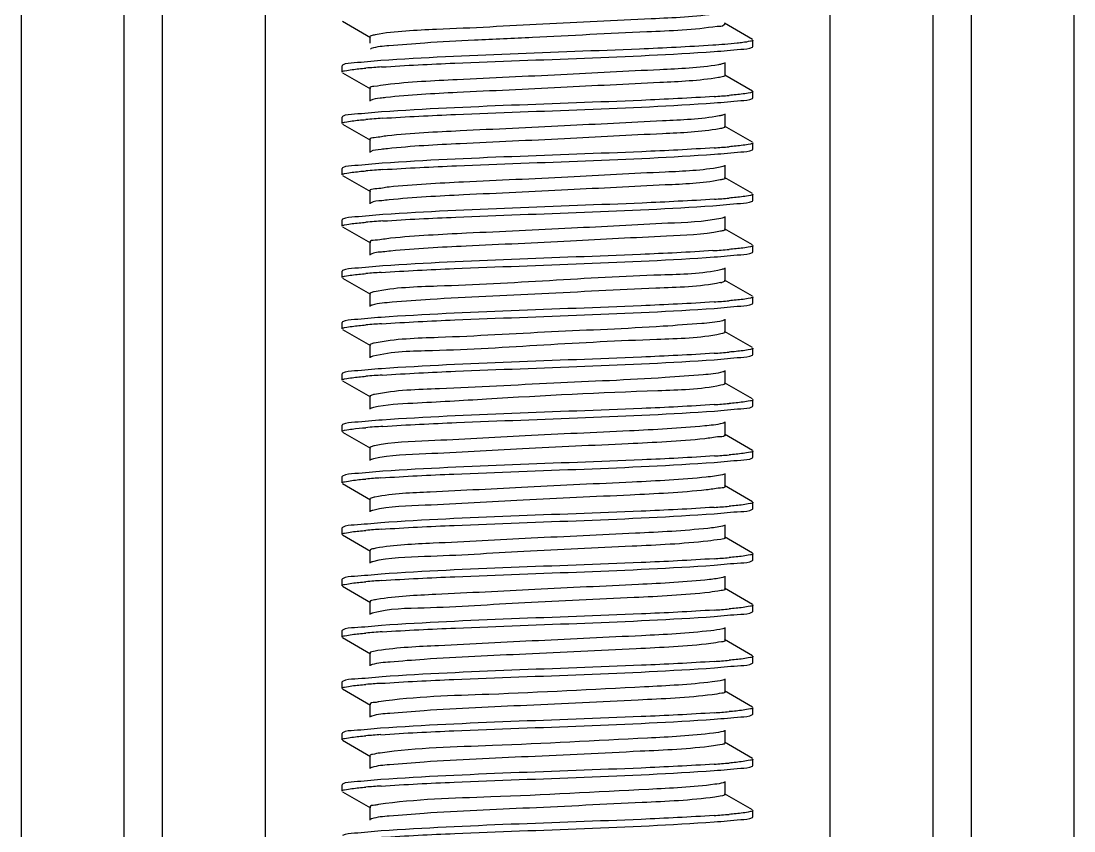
# Model space of a CAD drawing. Extents: x 1725261 to 1937680, y 860327 to 1571294.
# Drawn here: x 1825508.2 to 1825996.3, y 1249765.2 to 1250140.7 of the extents above; entities that cross this region are included whole.
import ezdxf

# ---------------------------------------------------------------- set-up
doc = ezdxf.new("R2010")
doc.units = 0
doc.header["$LTSCALE"] = 1000
doc.header["$MEASUREMENT"] = 0

msp = doc.modelspace()

# ---------------------------------------------------------------- linework, layer by layer
at = {"linetype": 'Continuous'}
for p, q in [((1825508.17, 1253335.18), (1825508.17, 1248594.16)), ((1825555.79, 1253335.18), (1825555.79, 1248594.16)), ((1825573.65, 1253335.18), (1825573.65, 1248594.16)), ((1825621.28, 1253335.18), (1825621.28, 1248594.16)), ((1825883.22, 1253335.18), (1825883.22, 1248594.16)), ((1825930.85, 1253335.18), (1825930.85, 1248594.16)), ((1825948.71, 1253335.18), (1825948.71, 1248594.16)), ((1825996.33, 1253335.18), (1825996.33, 1248594.16)), ((1825657.22, 1250140.6), (1825670.15, 1250133.11)), ((1825847.28, 1250132.19), (1825834.35, 1250139.67)), ((1825669.89, 1250133.41), (1825669.89, 1250130.41)), ((1825847.5, 1250128.95), (1825847.5, 1250131.93)), ((1825847.5, 1250128.95), (1825847.5, 1250131.93)), ((1825670.57, 1250127.95), (1825670.15, 1250127.76)), ((1825847.28, 1250128.69), (1825847.5, 1250128.95)), ((1825834.61, 1250115.55), (1825834.61, 1250121.51)), ((1825657.22, 1250120.28), (1825657, 1250120.02)), ((1825657, 1250117.04), (1825657, 1250120.02)), ((1825657, 1250117.04), (1825657, 1250120.02)), ((1825657.22, 1250116.78), (1825670.15, 1250109.3)), ((1825834.41, 1250115.82), (1825847.26, 1250108.38)), ((1825669.89, 1250109.6), (1825669.89, 1250103.65)), ((1825847.5, 1250105.14), (1825847.5, 1250108.11)), ((1825847.5, 1250105.14), (1825847.5, 1250108.11)), ((1825847.28, 1250104.88), (1825847.5, 1250105.14)), ((1825657.22, 1250096.47), (1825657, 1250096.21)), ((1825657, 1250093.23), (1825657, 1250096.21)), ((1825657, 1250093.23), (1825657, 1250096.21)), ((1825834.61, 1250091.74), (1825834.61, 1250097.7)), ((1825657.22, 1250092.97), (1825670.15, 1250085.49)), ((1825847.28, 1250084.56), (1825834.35, 1250092.04)), ((1825669.89, 1250085.79), (1825669.89, 1250079.84)), ((1825847.5, 1250081.32), (1825847.5, 1250084.3)), ((1825847.5, 1250081.32), (1825847.5, 1250084.3)), ((1825847.28, 1250081.06), (1825847.5, 1250081.32)), ((1825657.22, 1250072.65), (1825657, 1250072.39)), ((1825657, 1250069.42), (1825657, 1250072.39)), ((1825657, 1250069.42), (1825657, 1250072.39)), ((1825834.61, 1250067.93), (1825834.61, 1250073.88)), ((1825657.22, 1250069.16), (1825670.15, 1250061.67)), ((1825847.28, 1250060.75), (1825834.35, 1250068.23)), ((1825669.89, 1250061.98), (1825669.89, 1250056.02)), ((1825847.28, 1250057.25), (1825847.5, 1250057.51)), ((1825847.5, 1250057.51), (1825847.5, 1250060.49)), ((1825847.5, 1250057.51), (1825847.5, 1250060.49)), ((1825657.22, 1250048.84), (1825657, 1250048.58)), ((1825657, 1250045.6), (1825657, 1250048.58)), ((1825657, 1250045.6), (1825657, 1250048.58)), ((1825834.61, 1250044.12), (1825834.61, 1250050.07)), ((1825657.22, 1250045.34), (1825670.15, 1250037.86)), ((1825847.28, 1250036.94), (1825834.35, 1250044.42)), ((1825669.89, 1250038.16), (1825669.89, 1250032.21)), ((1825847.28, 1250033.44), (1825847.5, 1250033.7)), ((1825847.5, 1250033.7), (1825847.5, 1250036.68)), ((1825847.5, 1250033.7), (1825847.5, 1250036.68)), ((1825657.22, 1250025.03), (1825657, 1250024.77)), ((1825657, 1250021.79), (1825657, 1250024.77)), ((1825657, 1250021.79), (1825657, 1250024.77)), ((1825834.61, 1250020.3), (1825834.61, 1250026.26)), ((1825657.22, 1250021.53), (1825670.15, 1250014.05)), ((1825847.28, 1250013.12), (1825834.35, 1250020.61)), ((1825669.89, 1250014.35), (1825669.89, 1250008.4)), ((1825847.28, 1250009.62), (1825847.5, 1250009.89)), ((1825847.5, 1250009.89), (1825847.5, 1250012.86)), ((1825847.5, 1250009.89), (1825847.5, 1250012.86)), ((1825657.22, 1250001.22), (1825657, 1250000.96)), ((1825657, 1249997.98), (1825657, 1250000.96)), ((1825657, 1249997.98), (1825657, 1250000.96)), ((1825834.61, 1249996.49), (1825834.61, 1250002.44)), ((1825657.22, 1249997.72), (1825670.15, 1249990.24)), ((1825833.33, 1249995.82), (1825832.58, 1249995.65)), ((1825847.28, 1249989.31), (1825834.35, 1249996.79)), ((1825669.89, 1249990.54), (1825669.89, 1249984.58)), ((1825847.5, 1249986.07), (1825847.5, 1249989.05)), ((1825847.5, 1249986.07), (1825847.5, 1249989.05)), ((1825847.28, 1249985.81), (1825847.5, 1249986.07)), ((1825657.22, 1249977.4), (1825657, 1249977.14)), ((1825657, 1249974.17), (1825657, 1249977.14)), ((1825657, 1249974.17), (1825657, 1249977.14)), ((1825834.61, 1249972.68), (1825834.61, 1249978.63)), ((1825657.22, 1249973.91), (1825670.15, 1249966.42)), ((1825833.6, 1249972.08), (1825832.61, 1249971.84)), ((1825847.28, 1249965.5), (1825834.35, 1249972.98)), ((1825669.89, 1249966.72), (1825669.89, 1249960.77)), ((1825847.5, 1249962.26), (1825847.5, 1249965.24)), ((1825847.5, 1249962.26), (1825847.5, 1249965.24)), ((1825847.28, 1249962), (1825847.5, 1249962.26)), ((1825834.61, 1249948.87), (1825834.61, 1249954.82)), ((1825657.22, 1249953.59), (1825657, 1249953.33)), ((1825657, 1249950.35), (1825657, 1249953.33)), ((1825657, 1249950.35), (1825657, 1249953.33)), ((1825657.22, 1249950.09), (1825670.15, 1249942.61)), ((1825847.28, 1249941.68), (1825834.35, 1249949.17)), ((1825669.89, 1249942.91), (1825669.89, 1249936.96)), ((1825847.5, 1249938.45), (1825847.5, 1249941.42)), ((1825847.5, 1249938.45), (1825847.5, 1249941.42)), ((1825847.28, 1249938.19), (1825847.5, 1249938.45)), ((1825834.61, 1249925.05), (1825834.61, 1249931.01)), ((1825657.22, 1249929.78), (1825657, 1249929.52)), ((1825657, 1249926.54), (1825657, 1249929.52)), ((1825657, 1249926.54), (1825657, 1249929.52)), ((1825657.22, 1249926.28), (1825670.15, 1249918.8)), ((1825847.28, 1249917.87), (1825834.35, 1249925.35)), ((1825669.89, 1249919.1), (1825669.89, 1249913.15)), ((1825847.5, 1249914.63), (1825847.5, 1249917.61)), ((1825847.5, 1249914.63), (1825847.5, 1249917.61)), ((1825847.28, 1249914.37), (1825847.5, 1249914.63)), ((1825657.22, 1249905.97), (1825657, 1249905.7)), ((1825657, 1249902.73), (1825657, 1249905.7)), ((1825657, 1249902.73), (1825657, 1249905.7)), ((1825834.61, 1249901.24), (1825834.61, 1249907.19)), ((1825657.22, 1249902.47), (1825670.15, 1249894.99)), ((1825847.28, 1249894.06), (1825834.35, 1249901.54)), ((1825669.89, 1249895.29), (1825669.89, 1249889.33)), ((1825847.5, 1249890.82), (1825847.5, 1249893.8)), ((1825847.5, 1249890.82), (1825847.5, 1249893.8)), ((1825847.28, 1249890.56), (1825847.5, 1249890.82)), ((1825657.22, 1249882.15), (1825657, 1249881.89)), ((1825657, 1249878.92), (1825657, 1249881.89)), ((1825657, 1249878.92), (1825657, 1249881.89)), ((1825834.61, 1249877.43), (1825834.61, 1249883.38)), ((1825657.22, 1249878.65), (1825670.15, 1249871.17)), ((1825847.28, 1249870.25), (1825834.35, 1249877.73)), ((1825669.89, 1249871.47), (1825669.89, 1249865.52)), ((1825847.28, 1249866.75), (1825847.5, 1249867.01)), ((1825847.5, 1249867.01), (1825847.5, 1249869.99)), ((1825847.5, 1249867.01), (1825847.5, 1249869.99)), ((1825657.22, 1249858.34), (1825657, 1249858.08)), ((1825657, 1249855.1), (1825657, 1249858.08)), ((1825657, 1249855.1), (1825657, 1249858.08)), ((1825834.61, 1249853.61), (1825834.61, 1249859.57)), ((1825657.22, 1249854.84), (1825670.15, 1249847.36)), ((1825847.28, 1249846.43), (1825834.35, 1249853.92)), ((1825669.89, 1249847.66), (1825669.89, 1249841.71)), ((1825847.28, 1249842.94), (1825847.5, 1249843.2)), ((1825847.5, 1249843.2), (1825847.5, 1249846.17)), ((1825847.5, 1249843.2), (1825847.5, 1249846.17)), ((1825657.22, 1249834.53), (1825657, 1249834.27)), ((1825657, 1249831.29), (1825657, 1249834.27)), ((1825657, 1249831.29), (1825657, 1249834.27)), ((1825834.61, 1249829.8), (1825834.61, 1249835.75)), ((1825657.22, 1249831.03), (1825670.15, 1249823.55)), ((1825847.28, 1249822.62), (1825834.35, 1249830.1)), ((1825669.89, 1249823.85), (1825669.89, 1249817.89)), ((1825847.28, 1249819.12), (1825847.5, 1249819.38)), ((1825847.5, 1249819.38), (1825847.5, 1249822.36)), ((1825847.5, 1249819.38), (1825847.5, 1249822.36)), ((1825657.22, 1249810.71), (1825657, 1249810.45)), ((1825657, 1249807.48), (1825657, 1249810.45)), ((1825657, 1249807.48), (1825657, 1249810.45)), ((1825834.61, 1249805.99), (1825834.61, 1249811.94)), ((1825657.22, 1249807.22), (1825670.15, 1249799.73)), ((1825847.28, 1249798.81), (1825834.35, 1249806.29)), ((1825669.89, 1249800.04), (1825669.89, 1249794.08)), ((1825847.5, 1249795.57), (1825847.5, 1249798.55)), ((1825847.5, 1249795.57), (1825847.5, 1249798.55)), ((1825847.28, 1249795.31), (1825847.5, 1249795.57)), ((1825657.22, 1249786.9), (1825657, 1249786.64)), ((1825657, 1249783.66), (1825657, 1249786.64)), ((1825657, 1249783.66), (1825657, 1249786.64)), ((1825834.61, 1249782.18), (1825834.61, 1249788.13)), ((1825657.22, 1249783.4), (1825670.15, 1249775.92)), ((1825847.28, 1249775), (1825834.35, 1249782.48)), ((1825669.89, 1249776.22), (1825669.89, 1249770.27)), ((1825847.5, 1249771.76), (1825847.5, 1249774.73)), ((1825847.5, 1249771.76), (1825847.5, 1249774.73)), ((1825847.28, 1249771.5), (1825847.5, 1249771.76))]:
    msp.add_line(p, q, dxfattribs=at)
for centre, radius, start, end in [((1825702.79, 1249705.27), 415.08, 93.7926, 94.8061), ((1825802.11, 1250514.87), 410.04, 273.8292, 274.8033), ((1825703.18, 1249676.49), 420.06, 93.7603, 94.8057), ((1825802.17, 1250490.29), 409.27, 273.8342, 274.8034), ((1825703.63, 1249647.06), 425.69, 93.7255, 94.8043), ((1825802.3, 1250464.83), 407.62, 273.8451, 274.8038), ((1825703.55, 1249624.27), 424.66, 93.7318, 94.8044), ((1825801.45, 1250451.69), 418.32, 273.7704, 274.8067), ((1825702.49, 1249613.82), 411.26, 93.8184, 94.8057), ((1825828.93, 1250036.99), 17.9, 281.5616, 283.1978), ((1825802.11, 1250419.61), 410.03, 273.8292, 274.8033), ((1825702.78, 1249586.35), 414.93, 93.7936, 94.8061), ((1825802.11, 1250395.81), 410.05, 273.8291, 274.8033), ((1825703.17, 1249557.6), 419.88, 93.7615, 94.8057), ((1825802.17, 1250371.28), 409.32, 273.8339, 274.8034), ((1825703.61, 1249528.18), 425.5, 93.7266, 94.8043), ((1825802.3, 1250345.82), 407.68, 273.8448, 274.8037), ((1825702.3, 1249520.93), 408.89, 93.8354, 94.8048), ((1825802.17, 1250323.62), 409.29, 273.8341, 274.8034), ((1825702.48, 1249494.85), 411.16, 93.8191, 94.8056), ((1825802.11, 1250300.53), 410.02, 273.8293, 274.8033), ((1825702.77, 1249467.42), 414.79, 93.7945, 94.8061), ((1825802.11, 1250276.76), 410.06, 273.829, 274.8033), ((1825703.15, 1249438.76), 419.66, 93.7629, 94.8058), ((1825802.15, 1250252.44), 409.55, 273.8325, 274.8033), ((1825702.22, 1249426.65), 407.91, 93.8435, 94.8035), ((1825802.29, 1250226.91), 407.83, 273.8438, 274.8035), ((1825702.29, 1249401.92), 408.84, 93.8358, 94.8047), ((1825802.17, 1250204.52), 409.26, 273.8343, 274.8034), ((1825702.47, 1249375.89), 411.06, 93.8198, 94.8056), ((1825802.12, 1250181.46), 410, 273.8293, 274.8033)]:
    msp.add_arc(centre, radius, start, end, dxfattribs=at)
for points, knots in [([(1825830.99, 1250144.19), (1825820.87, 1250142.61), (1825793.82, 1250141.5), (1825750.42, 1250139.33), (1825707.82, 1250136.96), (1825681.72, 1250136.11), (1825672.38, 1250134.35)], [0, 0, 0, 0, 0.193342, 0.50965, 0.820575, 1, 1, 1, 1]), ([(1825830.99, 1250138.24), (1825820.22, 1250136.55), (1825791.54, 1250135.48), (1825754.02, 1250133.49), (1825719.68, 1250131.87), (1825697.43, 1250130.82), (1825681.6, 1250129.37), (1825673.17, 1250128.88), (1825670.57, 1250127.95)], [0, 0, 0, 0, 0.203475, 0.533865, 0.701503, 0.845145, 0.948486, 1, 1, 1, 1]), ([(1825834.35, 1250139.67), (1825834.57, 1250139.54), (1825833.4, 1250137.76), (1825832.05, 1250138.41), (1825830.99, 1250138.24)], [0, 0, 0, 0, 0.189692, 1, 1, 1, 1]), ([(1825672.38, 1250134.35), (1825671.75, 1250134.23), (1825671.04, 1250134.07), (1825669.89, 1250133.67), (1825669.89, 1250133.41)], [0, 0, 0, 0, 0.711587, 1, 1, 1, 1]), ([(1825842.83, 1250130.73), (1825841.95, 1250130.62), (1825837.3, 1250130.1), (1825832.63, 1250129.77), (1825828.85, 1250129.51)], [0, 0, 0, 0, 0.191038, 1, 1, 1, 1]), ([(1825847.5, 1250131.93), (1825847.5, 1250131.49), (1825845.18, 1250131.21), (1825844, 1250130.89), (1825842.83, 1250130.73)], [0, 0, 0, 0, 0.271231, 1, 1, 1, 1]), ([(1825828.85, 1250129.51), (1825817.54, 1250128.76), (1825766.24, 1250126.3), (1825714.87, 1250125.1), (1825674.95, 1250122.38)], [0, 0, 0, 0, 0.220809, 1, 1, 1, 1]), ([(1825675.33, 1250119.43), (1825686.63, 1250120.2), (1825738.02, 1250122.67), (1825789.46, 1250123.86), (1825829.5, 1250126.58)], [0, 0, 0, 0, 0.220033, 1, 1, 1, 1]), ([(1825829.5, 1250126.58), (1825833.61, 1250126.86), (1825839.38, 1250127.66), (1825845.67, 1250127.77), (1825847.27, 1250128.69)], [0, 0, 0, 0, 0.690315, 1, 1, 1, 1]), ([(1825674.95, 1250122.38), (1825670.85, 1250122.11), (1825665.1, 1250121.31), (1825658.83, 1250121.2), (1825657.23, 1250120.28)], [0, 0, 0, 0, 0.690276, 1, 1, 1, 1]), ([(1825831.46, 1250120.46), (1825822.51, 1250118.95), (1825798.06, 1250117.93), (1825757.73, 1250115.73), (1825715.38, 1250113.81), (1825688.3, 1250112.44), (1825677.33, 1250111.23)], [0, 0, 0, 0, 0.176416, 0.473758, 0.785535, 1, 1, 1, 1]), ([(1825834.34, 1250121.21), (1825834.02, 1250121.02), (1825833.05, 1250120.75), (1825832.08, 1250120.56), (1825831.46, 1250120.46)], [0, 0, 0, 0, 0.372348, 1, 1, 1, 1]), ([(1825657, 1250117.04), (1825657, 1250117.48), (1825659.29, 1250117.76), (1825660.45, 1250118.08), (1825661.61, 1250118.23)], [0, 0, 0, 0, 0.271439, 1, 1, 1, 1]), ([(1825677.33, 1250111.23), (1825675.47, 1250111.02), (1825673.68, 1250110.48), (1825669.88, 1250110.29), (1825669.89, 1250109.6)], [0, 0, 0, 0, 0.732536, 1, 1, 1, 1]), ([(1825831.46, 1250114.5), (1825822.51, 1250113), (1825798.06, 1250111.98), (1825757.73, 1250109.78), (1825715.38, 1250107.86), (1825688.3, 1250106.49), (1825677.33, 1250105.27)], [0, 0, 0, 0, 0.176416, 0.473758, 0.785535, 1, 1, 1, 1]), ([(1825834.61, 1250115.55), (1825834.6, 1250115.24), (1825833.12, 1250114.84), (1825832.25, 1250114.64), (1825831.46, 1250114.5)], [0, 0, 0, 0, 0.283117, 1, 1, 1, 1]), ([(1825847.5, 1250108.11), (1825847.5, 1250107.68), (1825845.21, 1250107.39), (1825844.05, 1250107.08), (1825842.9, 1250106.93)], [0, 0, 0, 0, 0.271491, 1, 1, 1, 1]), ([(1825677.33, 1250105.27), (1825676.43, 1250105.17), (1825674.05, 1250104.81), (1825671.47, 1250104.72), (1825670.15, 1250103.95)], [0, 0, 0, 0, 0.371201, 1, 1, 1, 1]), ([(1825829.5, 1250105.74), (1825818.26, 1250104.98), (1825766.87, 1250102.51), (1825715.43, 1250101.3), (1825675.33, 1250098.6)], [0, 0, 0, 0, 0.218896, 1, 1, 1, 1]), ([(1825675.64, 1250095.64), (1825686.95, 1250096.4), (1825738.25, 1250098.86), (1825789.62, 1250100.05), (1825829.54, 1250102.77)], [0, 0, 0, 0, 0.220774, 1, 1, 1, 1]), ([(1825829.54, 1250102.77), (1825833.65, 1250103.05), (1825839.4, 1250103.85), (1825845.67, 1250103.96), (1825847.27, 1250104.88)], [0, 0, 0, 0, 0.690269, 1, 1, 1, 1]), ([(1825675.33, 1250098.6), (1825671.14, 1250098.32), (1825665.27, 1250097.5), (1825658.86, 1250097.41), (1825657.23, 1250096.47)], [0, 0, 0, 0, 0.690689, 1, 1, 1, 1]), ([(1825831.9, 1250096.72), (1825823.24, 1250095.15), (1825799.17, 1250094.22), (1825759.19, 1250091.96), (1825716.64, 1250090.07), (1825689.25, 1250088.68), (1825678.03, 1250087.49)], [0, 0, 0, 0, 0.171322, 0.466729, 0.780436, 1, 1, 1, 1]), ([(1825834.35, 1250097.39), (1825834.07, 1250097.23), (1825833.24, 1250096.99), (1825832.42, 1250096.81), (1825831.9, 1250096.72)], [0, 0, 0, 0, 0.378906, 1, 1, 1, 1]), ([(1825657, 1250093.23), (1825657, 1250093.67), (1825659.32, 1250093.95), (1825660.5, 1250094.27), (1825661.67, 1250094.42)], [0, 0, 0, 0, 0.271222, 1, 1, 1, 1]), ([(1825834.61, 1250091.74), (1825834.61, 1250091.46), (1825833.35, 1250091.07), (1825832.58, 1250090.89), (1825831.9, 1250090.77)], [0, 0, 0, 0, 0.286608, 1, 1, 1, 1]), ([(1825678.03, 1250087.49), (1825676, 1250087.27), (1825674.06, 1250086.67), (1825669.88, 1250086.53), (1825669.89, 1250085.79)], [0, 0, 0, 0, 0.7335, 1, 1, 1, 1]), ([(1825831.9, 1250090.77), (1825823.24, 1250089.2), (1825799.17, 1250088.27), (1825759.19, 1250086.01), (1825716.64, 1250084.12), (1825689.25, 1250082.73), (1825678.03, 1250081.54)], [0, 0, 0, 0, 0.171322, 0.466729, 0.780436, 1, 1, 1, 1]), ([(1825678.03, 1250081.54), (1825677.04, 1250081.43), (1825674.43, 1250081.04), (1825671.6, 1250080.98), (1825670.15, 1250080.14)], [0, 0, 0, 0, 0.373307, 1, 1, 1, 1]), ([(1825829.54, 1250081.94), (1825818.35, 1250081.17), (1825767.04, 1250078.7), (1825715.68, 1250077.49), (1825675.64, 1250074.81)], [0, 0, 0, 0, 0.218489, 1, 1, 1, 1]), ([(1825847.5, 1250084.3), (1825847.5, 1250083.87), (1825845.22, 1250083.58), (1825844.06, 1250083.27), (1825842.91, 1250083.12)], [0, 0, 0, 0, 0.271533, 1, 1, 1, 1]), ([(1825675.97, 1250071.85), (1825687.31, 1250072.6), (1825738.53, 1250075.06), (1825789.82, 1250076.25), (1825829.64, 1250078.97)], [0, 0, 0, 0, 0.221632, 1, 1, 1, 1]), ([(1825829.64, 1250078.97), (1825833.72, 1250079.24), (1825839.44, 1250080.04), (1825845.68, 1250080.15), (1825847.27, 1250081.06)], [0, 0, 0, 0, 0.690169, 1, 1, 1, 1]), ([(1825675.64, 1250074.81), (1825671.37, 1250074.52), (1825665.4, 1250073.69), (1825658.88, 1250073.61), (1825657.23, 1250072.65)], [0, 0, 0, 0, 0.690984, 1, 1, 1, 1]), ([(1825832.3, 1250072.98), (1825823.94, 1250071.35), (1825800.26, 1250070.52), (1825760.64, 1250068.19), (1825717.91, 1250066.33), (1825690.23, 1250064.92), (1825678.77, 1250063.75)], [0, 0, 0, 0, 0.16621, 0.459673, 0.775317, 1, 1, 1, 1]), ([(1825834.35, 1250073.58), (1825834.11, 1250073.44), (1825833.42, 1250073.22), (1825832.73, 1250073.07), (1825832.3, 1250072.98)], [0, 0, 0, 0, 0.386574, 1, 1, 1, 1]), ([(1825657, 1250069.42), (1825657, 1250069.86), (1825659.37, 1250070.14), (1825660.56, 1250070.47), (1825661.75, 1250070.62)], [0, 0, 0, 0, 0.270951, 1, 1, 1, 1]), ([(1825832.3, 1250067.03), (1825823.94, 1250065.39), (1825800.26, 1250064.57), (1825760.64, 1250062.24), (1825717.91, 1250060.38), (1825690.23, 1250058.97), (1825678.77, 1250057.8)], [0, 0, 0, 0, 0.16621, 0.459673, 0.775317, 1, 1, 1, 1]), ([(1825834.61, 1250067.93), (1825834.61, 1250067.68), (1825833.56, 1250067.3), (1825832.89, 1250067.14), (1825832.3, 1250067.03)], [0, 0, 0, 0, 0.29131, 1, 1, 1, 1]), ([(1825678.77, 1250063.75), (1825676.55, 1250063.53), (1825674.46, 1250062.86), (1825669.89, 1250062.78), (1825669.89, 1250061.98)], [0, 0, 0, 0, 0.734301, 1, 1, 1, 1]), ([(1825678.77, 1250057.8), (1825677.68, 1250057.69), (1825674.83, 1250057.27), (1825671.72, 1250057.24), (1825670.15, 1250056.32)], [0, 0, 0, 0, 0.375224, 1, 1, 1, 1]), ([(1825829.64, 1250058.13), (1825818.49, 1250057.37), (1825767.27, 1250054.9), (1825715.98, 1250053.67), (1825675.97, 1250051.01)], [0, 0, 0, 0, 0.217929, 1, 1, 1, 1]), ([(1825828.96, 1250055.11), (1825833.2, 1250055.39), (1825839.14, 1250056.21), (1825845.62, 1250056.3), (1825847.27, 1250057.25)], [0, 0, 0, 0, 0.690884, 1, 1, 1, 1]), ([(1825847.5, 1250060.49), (1825847.5, 1250060.06), (1825845.23, 1250059.77), (1825844.08, 1250059.46), (1825842.94, 1250059.31)], [0, 0, 0, 0, 0.271629, 1, 1, 1, 1]), ([(1825675.91, 1250048.03), (1825687.16, 1250048.78), (1825738.18, 1250051.23), (1825789.25, 1250052.44), (1825828.96, 1250055.11)], [0, 0, 0, 0, 0.220785, 1, 1, 1, 1]), ([(1825675.97, 1250051.01), (1825671.63, 1250050.73), (1825665.55, 1250049.88), (1825658.91, 1250049.81), (1825657.23, 1250048.84)], [0, 0, 0, 0, 0.691296, 1, 1, 1, 1]), ([(1825832.68, 1250049.25), (1825824.62, 1250047.53), (1825801.32, 1250046.83), (1825762.1, 1250044.41), (1825719.2, 1250042.6), (1825691.23, 1250041.16), (1825679.53, 1250040.02)], [0, 0, 0, 0, 0.161077, 0.452585, 0.770175, 1, 1, 1, 1]), ([(1825834.35, 1250049.77), (1825834.15, 1250049.65), (1825833.59, 1250049.46), (1825833.02, 1250049.32), (1825832.68, 1250049.25)], [0, 0, 0, 0, 0.395232, 1, 1, 1, 1]), ([(1825657, 1250045.6), (1825657, 1250046.05), (1825659.36, 1250046.33), (1825660.55, 1250046.65), (1825661.74, 1250046.81)], [0, 0, 0, 0, 0.270992, 1, 1, 1, 1]), ([(1825832.43, 1250043.24), (1825824.24, 1250041.59), (1825800.87, 1250040.8), (1825761.63, 1250038.46), (1825718.94, 1250036.63), (1825691.15, 1250035.2), (1825679.53, 1250034.06)], [0, 0, 0, 0, 0.163685, 0.455244, 0.771393, 1, 1, 1, 1]), ([(1825834.61, 1250044.12), (1825834.61, 1250043.88), (1825833.63, 1250043.5), (1825832.99, 1250043.35), (1825832.43, 1250043.24)], [0, 0, 0, 0, 0.292957, 1, 1, 1, 1]), ([(1825679.53, 1250040.02), (1825677.12, 1250039.78), (1825674.87, 1250039.04), (1825669.89, 1250039.04), (1825669.89, 1250038.16)], [0, 0, 0, 0, 0.734958, 1, 1, 1, 1]), ([(1825679.53, 1250034.06), (1825678.34, 1250033.95), (1825675.24, 1250033.5), (1825671.86, 1250033.51), (1825670.15, 1250032.51)], [0, 0, 0, 0, 0.376966, 1, 1, 1, 1]), ([(1825828.96, 1250034.27), (1825817.77, 1250033.52), (1825766.75, 1250031.07), (1825715.68, 1250029.84), (1825675.91, 1250027.2)], [0, 0, 0, 0, 0.219586, 1, 1, 1, 1]), ([(1825829.5, 1250031.33), (1825833.61, 1250031.61), (1825839.38, 1250032.41), (1825845.67, 1250032.52), (1825847.27, 1250033.44)], [0, 0, 0, 0, 0.690315, 1, 1, 1, 1]), ([(1825847.5, 1250036.68), (1825847.5, 1250036.24), (1825845.2, 1250035.96), (1825844.03, 1250035.64), (1825842.87, 1250035.49)], [0, 0, 0, 0, 0.271348, 1, 1, 1, 1]), ([(1825675.1, 1250024.17), (1825686.38, 1250024.93), (1825737.85, 1250027.41), (1825789.38, 1250028.6), (1825829.5, 1250031.33)], [0, 0, 0, 0, 0.219478, 1, 1, 1, 1]), ([(1825657, 1250021.79), (1825657, 1250022.22), (1825659.27, 1250022.51), (1825660.42, 1250022.82), (1825661.57, 1250022.97)], [0, 0, 0, 0, 0.27158, 1, 1, 1, 1]), ([(1825675.91, 1250027.2), (1825671.58, 1250026.91), (1825665.52, 1250026.07), (1825658.91, 1250025.99), (1825657.23, 1250025.03)], [0, 0, 0, 0, 0.69124, 1, 1, 1, 1]), ([(1825833.02, 1250025.51), (1825823.84, 1250023.35), (1825796.93, 1250022.98), (1825753.1, 1250020.29), (1825708.83, 1250017.83), (1825681.48, 1250017.2), (1825671.89, 1250015.19)], [0, 0, 0, 0, 0.175128, 0.495203, 0.817983, 1, 1, 1, 1]), ([(1825834.35, 1250025.96), (1825834.18, 1250025.86), (1825833.74, 1250025.69), (1825833.29, 1250025.57), (1825833.02, 1250025.51)], [0, 0, 0, 0, 0.405131, 1, 1, 1, 1]), ([(1825832.52, 1250019.45), (1825822.68, 1250017.43), (1825794.79, 1250016.82), (1825750.03, 1250014), (1825709.13, 1250012.58), (1825683.02, 1250010.5), (1825673.94, 1250009.86), (1825670.95, 1250009.01)], [0, 0, 0, 0, 0.186078, 0.513276, 0.832943, 0.94246, 1, 1, 1, 1]), ([(1825834.61, 1250020.3), (1825834.6, 1250020.12), (1825833.93, 1250019.77), (1825833.42, 1250019.65), (1825833.02, 1250019.56)], [0, 0, 0, 0, 0.304522, 1, 1, 1, 1]), ([(1825671.89, 1250015.19), (1825671.38, 1250015.08), (1825670.78, 1250014.94), (1825669.89, 1250014.57), (1825669.89, 1250014.35)], [0, 0, 0, 0, 0.704943, 1, 1, 1, 1]), ([(1825670.95, 1250009.01), (1825670.79, 1250008.96), (1825670.52, 1250008.87), (1825670.26, 1250008.76), (1825670.15, 1250008.7)], [0, 0, 0, 0, 0.573549, 1, 1, 1, 1]), ([(1825829.5, 1250010.49), (1825818.23, 1250009.73), (1825766.77, 1250007.25), (1825715.24, 1250006.05), (1825675.1, 1250003.33)], [0, 0, 0, 0, 0.219133, 1, 1, 1, 1]), ([(1825829.5, 1250007.52), (1825833.61, 1250007.8), (1825839.38, 1250008.6), (1825845.67, 1250008.7), (1825847.27, 1250009.62)], [0, 0, 0, 0, 0.690316, 1, 1, 1, 1]), ([(1825847.5, 1250012.86), (1825847.5, 1250012.43), (1825845.21, 1250012.14), (1825844.05, 1250011.83), (1825842.9, 1250011.68)], [0, 0, 0, 0, 0.271492, 1, 1, 1, 1]), ([(1825675.1, 1250003.33), (1825670.96, 1250003.05), (1825665.16, 1250002.25), (1825658.84, 1250002.14), (1825657.23, 1250001.22)], [0, 0, 0, 0, 0.690447, 1, 1, 1, 1]), ([(1825675.33, 1250000.37), (1825686.62, 1250001.13), (1825738.01, 1250003.6), (1825789.46, 1250004.8), (1825829.5, 1250007.52)], [0, 0, 0, 0, 0.220011, 1, 1, 1, 1]), ([(1825657, 1249997.98), (1825657, 1249998.41), (1825659.29, 1249998.7), (1825660.45, 1249999.01), (1825661.61, 1249999.16)], [0, 0, 0, 0, 0.271445, 1, 1, 1, 1]), ([(1825833.33, 1250001.77), (1825830.21, 1250000.96), (1825820.96, 1250000.27), (1825794.64, 1249998.26), (1825753.81, 1249996.8), (1825709.31, 1249994), (1825681.65, 1249993.4), (1825671.93, 1249991.38)], [0, 0, 0, 0, 0.059799, 0.170734, 0.490641, 0.815855, 1, 1, 1, 1]), ([(1825834.35, 1250002.14), (1825834.22, 1250002.07), (1825833.88, 1250001.93), (1825833.53, 1250001.83), (1825833.33, 1250001.77)], [0, 0, 0, 0, 0.416277, 1, 1, 1, 1]), ([(1825832.58, 1249995.65), (1825822.88, 1249993.63), (1825795.3, 1249992.98), (1825750.77, 1249990.56), (1825707.01, 1249987.73), (1825680.19, 1249987.56), (1825671.23, 1249985.27)], [0, 0, 0, 0, 0.183701, 0.508444, 0.82842, 1, 1, 1, 1]), ([(1825834.61, 1249996.49), (1825834.61, 1249996.34), (1825834.08, 1249996.01), (1825833.65, 1249995.91), (1825833.33, 1249995.82)], [0, 0, 0, 0, 0.312927, 1, 1, 1, 1]), ([(1825671.93, 1249991.38), (1825671.41, 1249991.28), (1825670.8, 1249991.14), (1825669.89, 1249990.76), (1825669.89, 1249990.54)], [0, 0, 0, 0, 0.705397, 1, 1, 1, 1]), ([(1825847.5, 1249989.05), (1825847.5, 1249988.62), (1825845.21, 1249988.33), (1825844.05, 1249988.02), (1825842.9, 1249987.87)], [0, 0, 0, 0, 0.271491, 1, 1, 1, 1]), ([(1825671.23, 1249985.27), (1825671.02, 1249985.21), (1825670.65, 1249985.11), (1825670.29, 1249984.97), (1825670.15, 1249984.89)], [0, 0, 0, 0, 0.586059, 1, 1, 1, 1]), ([(1825829.5, 1249986.68), (1825818.26, 1249985.92), (1825766.87, 1249983.44), (1825715.42, 1249982.24), (1825675.33, 1249979.53)], [0, 0, 0, 0, 0.218907, 1, 1, 1, 1]), ([(1825829.54, 1249983.71), (1825833.64, 1249983.99), (1825839.4, 1249984.78), (1825845.67, 1249984.89), (1825847.27, 1249985.81)], [0, 0, 0, 0, 0.690272, 1, 1, 1, 1]), ([(1825675.33, 1249979.53), (1825671.13, 1249979.25), (1825665.26, 1249978.44), (1825658.86, 1249978.34), (1825657.23, 1249977.4)], [0, 0, 0, 0, 0.69068, 1, 1, 1, 1]), ([(1825675.63, 1249976.58), (1825686.94, 1249977.33), (1825738.24, 1249979.8), (1825789.61, 1249980.99), (1825829.54, 1249983.71)], [0, 0, 0, 0, 0.220746, 1, 1, 1, 1]), ([(1825657, 1249974.17), (1825657, 1249974.61), (1825659.32, 1249974.89), (1825660.5, 1249975.21), (1825661.67, 1249975.36)], [0, 0, 0, 0, 0.271231, 1, 1, 1, 1]), ([(1825833.6, 1249978.04), (1825830.65, 1249977.17), (1825821.61, 1249976.55), (1825795.56, 1249974.44), (1825754.63, 1249973.03), (1825709.82, 1249970.22), (1825681.87, 1249969.6), (1825672, 1249967.58)], [0, 0, 0, 0, 0.056967, 0.166117, 0.485703, 0.813401, 1, 1, 1, 1]), ([(1825834.35, 1249978.33), (1825834.25, 1249978.27), (1825834, 1249978.16), (1825833.75, 1249978.08), (1825833.6, 1249978.04)], [0, 0, 0, 0, 0.42914, 1, 1, 1, 1]), ([(1825832.61, 1249971.84), (1825823.05, 1249969.83), (1825786.56, 1249968.92), (1825739.05, 1249966.35), (1825695.18, 1249963.65), (1825677.53, 1249962.91), (1825671.55, 1249961.53)], [0, 0, 0, 0, 0.181624, 0.673933, 0.885992, 1, 1, 1, 1]), ([(1825834.61, 1249972.68), (1825834.61, 1249972.55), (1825834.21, 1249972.26), (1825833.86, 1249972.16), (1825833.6, 1249972.08)], [0, 0, 0, 0, 0.323936, 1, 1, 1, 1]), ([(1825672, 1249967.58), (1825671.46, 1249967.48), (1825670.84, 1249967.33), (1825669.89, 1249966.95), (1825669.89, 1249966.72)], [0, 0, 0, 0, 0.706204, 1, 1, 1, 1]), ([(1825847.5, 1249965.24), (1825847.5, 1249964.8), (1825845.22, 1249964.52), (1825844.06, 1249964.2), (1825842.91, 1249964.06)], [0, 0, 0, 0, 0.27153, 1, 1, 1, 1]), ([(1825671.55, 1249961.53), (1825671.26, 1249961.47), (1825670.79, 1249961.35), (1825670.32, 1249961.17), (1825670.15, 1249961.07)], [0, 0, 0, 0, 0.596978, 1, 1, 1, 1]), ([(1825829.54, 1249962.87), (1825818.34, 1249962.11), (1825767.04, 1249959.64), (1825715.67, 1249958.42), (1825675.63, 1249955.74)], [0, 0, 0, 0, 0.218507, 1, 1, 1, 1]), ([(1825675.96, 1249952.79), (1825687.3, 1249953.54), (1825738.52, 1249955.99), (1825789.81, 1249957.18), (1825829.64, 1249959.9)], [0, 0, 0, 0, 0.221603, 1, 1, 1, 1]), ([(1825829.64, 1249959.9), (1825833.72, 1249960.18), (1825839.44, 1249960.97), (1825845.68, 1249961.08), (1825847.27, 1249962)], [0, 0, 0, 0, 0.690172, 1, 1, 1, 1]), ([(1825675.63, 1249955.74), (1825671.36, 1249955.46), (1825665.39, 1249954.63), (1825658.88, 1249954.54), (1825657.23, 1249953.59)], [0, 0, 0, 0, 0.690974, 1, 1, 1, 1]), ([(1825834.35, 1249954.52), (1825834.02, 1249954.32), (1825830.96, 1249953.51), (1825827.85, 1249953.25), (1825825.12, 1249952.98)], [0, 0, 0, 0, 0.122489, 1, 1, 1, 1]), ([(1825657, 1249950.35), (1825657, 1249950.8), (1825659.37, 1249951.08), (1825660.56, 1249951.4), (1825661.75, 1249951.56)], [0, 0, 0, 0, 0.27096, 1, 1, 1, 1]), ([(1825825.12, 1249952.98), (1825813.53, 1249951.84), (1825785.76, 1249950.41), (1825743.06, 1249948.58), (1825703.74, 1249946.23), (1825680.31, 1249945.44), (1825672.08, 1249943.79)], [0, 0, 0, 0, 0.227856, 0.543944, 0.835881, 1, 1, 1, 1]), ([(1825825.12, 1249947.03), (1825813.35, 1249945.87), (1825785.17, 1249944.42), (1825742, 1249942.63), (1825702.73, 1249940.1), (1825679.46, 1249939.54), (1825671.55, 1249937.72)], [0, 0, 0, 0, 0.230632, 0.550008, 0.84183, 1, 1, 1, 1]), ([(1825834.61, 1249948.87), (1825834.61, 1249948.01), (1825829.71, 1249947.99), (1825827.49, 1249947.26), (1825825.12, 1249947.03)], [0, 0, 0, 0, 0.265163, 1, 1, 1, 1]), ([(1825672.08, 1249943.79), (1825671.53, 1249943.68), (1825670.88, 1249943.53), (1825669.89, 1249943.15), (1825669.89, 1249942.91)], [0, 0, 0, 0, 0.707279, 1, 1, 1, 1]), ([(1825847.5, 1249941.42), (1825847.5, 1249940.99), (1825845.23, 1249940.71), (1825844.08, 1249940.4), (1825842.94, 1249940.25)], [0, 0, 0, 0, 0.271626, 1, 1, 1, 1]), ([(1825671.55, 1249937.72), (1825671.27, 1249937.66), (1825670.79, 1249937.53), (1825670.32, 1249937.36), (1825670.15, 1249937.26)], [0, 0, 0, 0, 0.596953, 1, 1, 1, 1]), ([(1825674.95, 1249928.91), (1825686.23, 1249929.67), (1825737.76, 1249932.16), (1825789.35, 1249933.35), (1825829.54, 1249936.08)], [0, 0, 0, 0, 0.219156, 1, 1, 1, 1]), ([(1825829.64, 1249939.06), (1825818.49, 1249938.3), (1825767.26, 1249935.83), (1825715.97, 1249934.61), (1825675.96, 1249931.95)], [0, 0, 0, 0, 0.217948, 1, 1, 1, 1]), ([(1825829.54, 1249936.08), (1825833.64, 1249936.36), (1825839.4, 1249937.16), (1825845.67, 1249937.27), (1825847.27, 1249938.19)], [0, 0, 0, 0, 0.69027, 1, 1, 1, 1]), ([(1825675.96, 1249931.95), (1825671.62, 1249931.66), (1825665.54, 1249930.82), (1825658.91, 1249930.75), (1825657.23, 1249929.78)], [0, 0, 0, 0, 0.691286, 1, 1, 1, 1]), ([(1825834.35, 1249930.7), (1825834.04, 1249930.52), (1825831.23, 1249929.75), (1825828.38, 1249929.5), (1825825.88, 1249929.24)], [0, 0, 0, 0, 0.124444, 1, 1, 1, 1]), ([(1825657, 1249926.54), (1825657, 1249926.97), (1825659.27, 1249927.26), (1825660.41, 1249927.57), (1825661.56, 1249927.72)], [0, 0, 0, 0, 0.271632, 1, 1, 1, 1]), ([(1825825.88, 1249929.24), (1825814.47, 1249928.07), (1825786.84, 1249926.66), (1825744.15, 1249924.8), (1825704.46, 1249922.49), (1825680.7, 1249921.64), (1825672.27, 1249920.01)], [0, 0, 0, 0, 0.223654, 0.53891, 0.832763, 1, 1, 1, 1]), ([(1825825.88, 1249923.29), (1825814.15, 1249922.09), (1825785.8, 1249920.64), (1825742.26, 1249918.85), (1825702.67, 1249916.2), (1825679.19, 1249915.79), (1825671.34, 1249913.86)], [0, 0, 0, 0, 0.228548, 0.5497, 0.843389, 1, 1, 1, 1]), ([(1825834.61, 1249925.05), (1825834.61, 1249924.26), (1825830.12, 1249924.17), (1825828.06, 1249923.52), (1825825.88, 1249923.29)], [0, 0, 0, 0, 0.265626, 1, 1, 1, 1]), ([(1825672.27, 1249920.01), (1825671.67, 1249919.9), (1825670.98, 1249919.74), (1825669.89, 1249919.35), (1825669.89, 1249919.1)], [0, 0, 0, 0, 0.709708, 1, 1, 1, 1]), ([(1825847.5, 1249917.61), (1825847.5, 1249917.18), (1825845.22, 1249916.89), (1825844.06, 1249916.58), (1825842.91, 1249916.43)], [0, 0, 0, 0, 0.27153, 1, 1, 1, 1]), ([(1825671.34, 1249913.86), (1825671.1, 1249913.8), (1825670.69, 1249913.69), (1825670.3, 1249913.53), (1825670.15, 1249913.45)], [0, 0, 0, 0, 0.589537, 1, 1, 1, 1]), ([(1825829.54, 1249915.25), (1825818.26, 1249914.48), (1825766.73, 1249912), (1825715.13, 1249910.81), (1825674.95, 1249908.07)], [0, 0, 0, 0, 0.219182, 1, 1, 1, 1]), ([(1825675.09, 1249905.1), (1825686.37, 1249905.87), (1825737.84, 1249908.35), (1825789.37, 1249909.54), (1825829.5, 1249912.27)], [0, 0, 0, 0, 0.219464, 1, 1, 1, 1]), ([(1825829.5, 1249912.27), (1825833.61, 1249912.55), (1825839.38, 1249913.34), (1825845.67, 1249913.45), (1825847.27, 1249914.37)], [0, 0, 0, 0, 0.690315, 1, 1, 1, 1]), ([(1825674.95, 1249908.07), (1825670.85, 1249907.79), (1825665.09, 1249906.99), (1825658.83, 1249906.88), (1825657.23, 1249905.97)], [0, 0, 0, 0, 0.690282, 1, 1, 1, 1]), ([(1825834.35, 1249906.89), (1825834.06, 1249906.72), (1825831.5, 1249905.99), (1825828.89, 1249905.75), (1825826.61, 1249905.51)], [0, 0, 0, 0, 0.126922, 1, 1, 1, 1]), ([(1825657, 1249902.73), (1825657, 1249903.16), (1825659.27, 1249903.45), (1825660.42, 1249903.76), (1825661.57, 1249903.91)], [0, 0, 0, 0, 0.271583, 1, 1, 1, 1]), ([(1825826.61, 1249905.51), (1825815.44, 1249904.31), (1825788.12, 1249902.93), (1825745.6, 1249901.03), (1825705.55, 1249898.78), (1825681.41, 1249897.83), (1825672.69, 1249896.28)], [0, 0, 0, 0, 0.218541, 0.53186, 0.827656, 1, 1, 1, 1]), ([(1825834.61, 1249901.24), (1825834.61, 1249900.51), (1825830.51, 1249900.36), (1825828.61, 1249899.77), (1825826.61, 1249899.56)], [0, 0, 0, 0, 0.26668, 1, 1, 1, 1]), ([(1825672.69, 1249896.28), (1825671.98, 1249896.15), (1825671.19, 1249895.97), (1825669.89, 1249895.57), (1825669.89, 1249895.29)], [0, 0, 0, 0, 0.71423, 1, 1, 1, 1]), ([(1825826.61, 1249899.56), (1825814.93, 1249898.31), (1825786.45, 1249896.87), (1825742.59, 1249895.09), (1825702.68, 1249892.31), (1825678.98, 1249892.05), (1825671.17, 1249890)], [0, 0, 0, 0, 0.226203, 0.548928, 0.844544, 1, 1, 1, 1]), ([(1825829.5, 1249891.43), (1825818.23, 1249890.66), (1825766.76, 1249888.19), (1825715.23, 1249886.99), (1825675.09, 1249884.27)], [0, 0, 0, 0, 0.219137, 1, 1, 1, 1]), ([(1825847.5, 1249893.8), (1825847.5, 1249893.36), (1825845.21, 1249893.08), (1825844.05, 1249892.76), (1825842.9, 1249892.62)], [0, 0, 0, 0, 0.271492, 1, 1, 1, 1]), ([(1825671.17, 1249890), (1825670.97, 1249889.95), (1825670.62, 1249889.85), (1825670.28, 1249889.71), (1825670.15, 1249889.63)], [0, 0, 0, 0, 0.582774, 1, 1, 1, 1]), ([(1825675.32, 1249881.31), (1825686.61, 1249882.07), (1825738, 1249884.54), (1825789.46, 1249885.73), (1825829.49, 1249888.45)], [0, 0, 0, 0, 0.21999, 1, 1, 1, 1]), ([(1825829.49, 1249888.45), (1825833.61, 1249888.73), (1825839.38, 1249889.53), (1825845.67, 1249889.64), (1825847.27, 1249890.56)], [0, 0, 0, 0, 0.690317, 1, 1, 1, 1]), ([(1825675.09, 1249884.27), (1825670.96, 1249883.99), (1825665.16, 1249883.18), (1825658.84, 1249883.08), (1825657.23, 1249882.15)], [0, 0, 0, 0, 0.69044, 1, 1, 1, 1]), ([(1825827.31, 1249881.77), (1825816.38, 1249880.55), (1825789.37, 1249879.19), (1825747.06, 1249877.26), (1825706.67, 1249875.07), (1825682.14, 1249874.03), (1825673.13, 1249872.54)], [0, 0, 0, 0, 0.213445, 0.524835, 0.822565, 1, 1, 1, 1]), ([(1825834.35, 1249883.08), (1825834.08, 1249882.92), (1825831.76, 1249882.23), (1825829.38, 1249882), (1825827.31, 1249881.77)], [0, 0, 0, 0, 0.129402, 1, 1, 1, 1]), ([(1825657, 1249878.92), (1825657, 1249879.35), (1825659.29, 1249879.63), (1825660.45, 1249879.95), (1825661.6, 1249880.1)], [0, 0, 0, 0, 0.27145, 1, 1, 1, 1]), ([(1825834.61, 1249877.43), (1825834.62, 1249876.75), (1825830.89, 1249876.55), (1825829.13, 1249876.02), (1825827.31, 1249875.82)], [0, 0, 0, 0, 0.267679, 1, 1, 1, 1]), ([(1825673.13, 1249872.54), (1825672.31, 1249872.41), (1825671.43, 1249872.19), (1825669.89, 1249871.8), (1825669.89, 1249871.47)], [0, 0, 0, 0, 0.717972, 1, 1, 1, 1]), ([(1825827.31, 1249875.82), (1825815.7, 1249874.52), (1825787.13, 1249873.09), (1825742.98, 1249871.32), (1825702.76, 1249868.42), (1825678.81, 1249868.31), (1825671.03, 1249866.15)], [0, 0, 0, 0, 0.223629, 0.547758, 0.845359, 1, 1, 1, 1]), ([(1825829.49, 1249867.62), (1825818.26, 1249866.85), (1825766.87, 1249864.38), (1825715.41, 1249863.17), (1825675.32, 1249860.47)], [0, 0, 0, 0, 0.218917, 1, 1, 1, 1]), ([(1825829.53, 1249864.64), (1825833.63, 1249864.92), (1825839.39, 1249865.72), (1825845.67, 1249865.83), (1825847.27, 1249866.75)], [0, 0, 0, 0, 0.690284, 1, 1, 1, 1]), ([(1825847.5, 1249869.99), (1825847.5, 1249869.55), (1825845.21, 1249869.27), (1825844.05, 1249868.95), (1825842.9, 1249868.8)], [0, 0, 0, 0, 0.27149, 1, 1, 1, 1]), ([(1825671.03, 1249866.15), (1825670.86, 1249866.1), (1825670.56, 1249866.01), (1825670.27, 1249865.89), (1825670.15, 1249865.82)], [0, 0, 0, 0, 0.576628, 1, 1, 1, 1]), ([(1825675.61, 1249857.51), (1825686.92, 1249858.27), (1825738.23, 1249860.73), (1825789.59, 1249861.93), (1825829.53, 1249864.64)], [0, 0, 0, 0, 0.220703, 1, 1, 1, 1]), ([(1825675.32, 1249860.47), (1825671.13, 1249860.19), (1825665.26, 1249859.37), (1825658.86, 1249859.28), (1825657.23, 1249858.34)], [0, 0, 0, 0, 0.690671, 1, 1, 1, 1]), ([(1825827.97, 1249858.04), (1825817.3, 1249856.79), (1825790.62, 1249855.45), (1825748.52, 1249853.49), (1825707.8, 1249851.35), (1825682.9, 1249850.24), (1825673.61, 1249848.8)], [0, 0, 0, 0, 0.208365, 0.51783, 0.817489, 1, 1, 1, 1]), ([(1825834.35, 1249859.27), (1825834.1, 1249859.12), (1825832.01, 1249858.47), (1825829.84, 1249858.25), (1825827.97, 1249858.04)], [0, 0, 0, 0, 0.132064, 1, 1, 1, 1]), ([(1825657, 1249855.1), (1825657, 1249855.54), (1825659.32, 1249855.82), (1825660.49, 1249856.14), (1825661.66, 1249856.29)], [0, 0, 0, 0, 0.271241, 1, 1, 1, 1]), ([(1825827.97, 1249852.08), (1825816.46, 1249850.74), (1825787.8, 1249849.4), (1825743.52, 1249847.17), (1825705.41, 1249845.65), (1825681.75, 1249843.72), (1825673.61, 1249843.09), (1825670.92, 1249842.31)], [0, 0, 0, 0, 0.220836, 0.546198, 0.845814, 0.946671, 1, 1, 1, 1]), ([(1825834.61, 1249853.61), (1825834.62, 1249853), (1825831.25, 1249852.75), (1825829.63, 1249852.28), (1825827.97, 1249852.08)], [0, 0, 0, 0, 0.268865, 1, 1, 1, 1]), ([(1825673.61, 1249848.8), (1825672.67, 1249848.66), (1825671.68, 1249848.42), (1825669.89, 1249848.03), (1825669.89, 1249847.66)], [0, 0, 0, 0, 0.721099, 1, 1, 1, 1]), ([(1825670.92, 1249842.31), (1825670.77, 1249842.26), (1825670.51, 1249842.18), (1825670.25, 1249842.07), (1825670.15, 1249842.01)], [0, 0, 0, 0, 0.571059, 1, 1, 1, 1]), ([(1825829.53, 1249843.81), (1825818.33, 1249843.04), (1825767.02, 1249840.57), (1825715.66, 1249839.36), (1825675.61, 1249836.68)], [0, 0, 0, 0, 0.218549, 1, 1, 1, 1]), ([(1825829.63, 1249840.84), (1825833.71, 1249841.11), (1825839.44, 1249841.91), (1825845.68, 1249842.02), (1825847.27, 1249842.94)], [0, 0, 0, 0, 0.69018, 1, 1, 1, 1]), ([(1825847.5, 1249846.17), (1825847.5, 1249845.74), (1825845.21, 1249845.45), (1825844.06, 1249845.14), (1825842.9, 1249844.99)], [0, 0, 0, 0, 0.271512, 1, 1, 1, 1]), ([(1825674.88, 1249833.65), (1825686.16, 1249834.42), (1825737.75, 1249836.9), (1825789.39, 1249838.09), (1825829.63, 1249840.84)], [0, 0, 0, 0, 0.219066, 1, 1, 1, 1]), ([(1825657, 1249831.29), (1825657, 1249831.72), (1825659.27, 1249832.01), (1825660.42, 1249832.32), (1825661.57, 1249832.47)], [0, 0, 0, 0, 0.271599, 1, 1, 1, 1]), ([(1825675.61, 1249836.68), (1825671.35, 1249836.39), (1825665.39, 1249835.56), (1825658.88, 1249835.48), (1825657.23, 1249834.53)], [0, 0, 0, 0, 0.690961, 1, 1, 1, 1]), ([(1825828.61, 1249834.3), (1825818.2, 1249833.02), (1825783.64, 1249831.37), (1825732.21, 1249828.44), (1825690.98, 1249827.52), (1825674.11, 1249825.07)], [0, 0, 0, 0, 0.2033, 0.669699, 1, 1, 1, 1]), ([(1825834.35, 1249835.45), (1825834.12, 1249835.32), (1825832.24, 1249834.71), (1825830.29, 1249834.5), (1825828.61, 1249834.3)], [0, 0, 0, 0, 0.134759, 1, 1, 1, 1]), ([(1825828.61, 1249828.35), (1825817.21, 1249826.95), (1825788.5, 1249825.64), (1825744.01, 1249823.36), (1825705.52, 1249821.87), (1825681.67, 1249819.88), (1825673.49, 1249819.28), (1825670.83, 1249818.47)], [0, 0, 0, 0, 0.21788, 0.544381, 0.846087, 0.947243, 1, 1, 1, 1]), ([(1825834.61, 1249829.8), (1825834.62, 1249829.24), (1825831.59, 1249828.95), (1825830.11, 1249828.53), (1825828.61, 1249828.35)], [0, 0, 0, 0, 0.269913, 1, 1, 1, 1]), ([(1825674.11, 1249825.07), (1825673.5, 1249824.98), (1825672.31, 1249824.64), (1825669.89, 1249824.7), (1825669.89, 1249823.85)], [0, 0, 0, 0, 0.421563, 1, 1, 1, 1]), ([(1825670.83, 1249818.47), (1825670.7, 1249818.43), (1825670.47, 1249818.35), (1825670.24, 1249818.25), (1825670.15, 1249818.2)], [0, 0, 0, 0, 0.566019, 1, 1, 1, 1]), ([(1825829.63, 1249820), (1825818.34, 1249819.23), (1825766.76, 1249816.74), (1825715.11, 1249815.56), (1825674.88, 1249812.81)], [0, 0, 0, 0, 0.219044, 1, 1, 1, 1]), ([(1825829.54, 1249817.02), (1825833.65, 1249817.3), (1825839.4, 1249818.09), (1825845.67, 1249818.2), (1825847.27, 1249819.12)], [0, 0, 0, 0, 0.690268, 1, 1, 1, 1]), ([(1825847.5, 1249822.36), (1825847.5, 1249821.93), (1825845.23, 1249821.64), (1825844.08, 1249821.33), (1825842.93, 1249821.18)], [0, 0, 0, 0, 0.271607, 1, 1, 1, 1]), ([(1825674.94, 1249809.84), (1825686.22, 1249810.61), (1825737.76, 1249813.09), (1825789.35, 1249814.28), (1825829.54, 1249817.02)], [0, 0, 0, 0, 0.21915, 1, 1, 1, 1]), ([(1825657, 1249807.48), (1825657, 1249807.91), (1825659.27, 1249808.19), (1825660.41, 1249808.51), (1825661.56, 1249808.65)], [0, 0, 0, 0, 0.271633, 1, 1, 1, 1]), ([(1825674.88, 1249812.81), (1825670.79, 1249812.53), (1825665.06, 1249811.74), (1825658.82, 1249811.63), (1825657.23, 1249810.71)], [0, 0, 0, 0, 0.690198, 1, 1, 1, 1]), ([(1825829.21, 1249810.56), (1825819.07, 1249809.25), (1825784.82, 1249807.63), (1825733.36, 1249804.73), (1825691.88, 1249803.7), (1825674.65, 1249801.33)], [0, 0, 0, 0, 0.198237, 0.663206, 1, 1, 1, 1]), ([(1825834.35, 1249811.64), (1825834.14, 1249811.52), (1825832.46, 1249810.96), (1825830.71, 1249810.76), (1825829.21, 1249810.56)], [0, 0, 0, 0, 0.138038, 1, 1, 1, 1]), ([(1825829.21, 1249804.61), (1825817.94, 1249803.15), (1825789.21, 1249801.89), (1825744.52, 1249799.56), (1825705.66, 1249798.09), (1825681.61, 1249796.05), (1825673.39, 1249795.47), (1825670.75, 1249794.63)], [0, 0, 0, 0, 0.214764, 0.542299, 0.846146, 0.94769, 1, 1, 1, 1]), ([(1825834.61, 1249805.99), (1825834.61, 1249805.48), (1825831.92, 1249805.15), (1825830.57, 1249804.78), (1825829.21, 1249804.61)], [0, 0, 0, 0, 0.271897, 1, 1, 1, 1]), ([(1825674.65, 1249801.33), (1825673.46, 1249801.17), (1825672.24, 1249800.85), (1825669.89, 1249800.49), (1825669.89, 1249800.04)], [0, 0, 0, 0, 0.725984, 1, 1, 1, 1]), ([(1825847.5, 1249798.55), (1825847.5, 1249798.11), (1825845.22, 1249797.83), (1825844.06, 1249797.52), (1825842.91, 1249797.37)], [0, 0, 0, 0, 0.271532, 1, 1, 1, 1]), ([(1825670.75, 1249794.63), (1825670.64, 1249794.59), (1825670.43, 1249794.52), (1825670.23, 1249794.43), (1825670.15, 1249794.38)], [0, 0, 0, 0, 0.561464, 1, 1, 1, 1]), ([(1825829.54, 1249796.18), (1825818.26, 1249795.41), (1825766.73, 1249792.93), (1825715.13, 1249791.74), (1825674.94, 1249789.01)], [0, 0, 0, 0, 0.21918, 1, 1, 1, 1]), ([(1825829.5, 1249793.2), (1825833.61, 1249793.48), (1825839.38, 1249794.28), (1825845.67, 1249794.39), (1825847.27, 1249795.31)], [0, 0, 0, 0, 0.690314, 1, 1, 1, 1]), ([(1825674.94, 1249789.01), (1825670.84, 1249788.73), (1825665.09, 1249787.93), (1825658.83, 1249787.82), (1825657.23, 1249786.9)], [0, 0, 0, 0, 0.690278, 1, 1, 1, 1]), ([(1825675.09, 1249786.04), (1825686.37, 1249786.8), (1825737.84, 1249789.28), (1825789.37, 1249790.47), (1825829.5, 1249793.2)], [0, 0, 0, 0, 0.21945, 1, 1, 1, 1]), ([(1825657, 1249783.66), (1825657, 1249784.1), (1825659.27, 1249784.38), (1825660.42, 1249784.69), (1825661.57, 1249784.84)], [0, 0, 0, 0, 0.271586, 1, 1, 1, 1]), ([(1825829.79, 1249786.83), (1825819.64, 1249785.44), (1825784.93, 1249783.87), (1825733.07, 1249780.8), (1825691.11, 1249779.97), (1825673.92, 1249777.41)], [0, 0, 0, 0, 0.196711, 0.666198, 1, 1, 1, 1]), ([(1825834.35, 1249787.83), (1825834.16, 1249787.72), (1825832.67, 1249787.2), (1825831.12, 1249787.01), (1825829.79, 1249786.83)], [0, 0, 0, 0, 0.141415, 1, 1, 1, 1]), ([(1825829.79, 1249780.87), (1825818.65, 1249779.35), (1825789.91, 1249778.14), (1825745.07, 1249775.75), (1825705.84, 1249774.31), (1825681.59, 1249772.22), (1825673.31, 1249771.67), (1825670.69, 1249770.8)], [0, 0, 0, 0, 0.2115, 0.539982, 0.846021, 0.948031, 1, 1, 1, 1]), ([(1825834.61, 1249782.18), (1825834.61, 1249781.72), (1825832.23, 1249781.36), (1825831, 1249781.04), (1825829.79, 1249780.87)], [0, 0, 0, 0, 0.273799, 1, 1, 1, 1]), ([(1825673.92, 1249777.41), (1825673.33, 1249777.33), (1825672.19, 1249777), (1825669.89, 1249777.04), (1825669.89, 1249776.22)], [0, 0, 0, 0, 0.420896, 1, 1, 1, 1]), ([(1825847.5, 1249774.73), (1825847.5, 1249774.3), (1825845.21, 1249774.02), (1825844.05, 1249773.7), (1825842.9, 1249773.55)], [0, 0, 0, 0, 0.271493, 1, 1, 1, 1]), ([(1825670.69, 1249770.8), (1825670.58, 1249770.76), (1825670.4, 1249770.7), (1825670.22, 1249770.61), (1825670.15, 1249770.57)], [0, 0, 0, 0, 0.557348, 1, 1, 1, 1]), ([(1825829.5, 1249772.37), (1825818.23, 1249771.6), (1825766.76, 1249769.12), (1825715.23, 1249767.93), (1825675.09, 1249765.2)], [0, 0, 0, 0, 0.219141, 1, 1, 1, 1]), ([(1825675.31, 1249762.24), (1825686.6, 1249763), (1825738, 1249765.47), (1825789.45, 1249766.67), (1825829.49, 1249769.39)], [0, 0, 0, 0, 0.21997, 1, 1, 1, 1]), ([(1825829.49, 1249769.39), (1825833.61, 1249769.67), (1825839.38, 1249770.47), (1825845.67, 1249770.58), (1825847.27, 1249771.5)], [0, 0, 0, 0, 0.690317, 1, 1, 1, 1]), ([(1825675.09, 1249765.2), (1825670.95, 1249764.92), (1825665.16, 1249764.12), (1825658.84, 1249764.01), (1825657.23, 1249763.09)], [0, 0, 0, 0, 0.690434, 1, 1, 1, 1])]:
    msp.add_open_spline(points, degree=3, knots=knots, dxfattribs=at)
for points in [[(1825661.61, 1250118.23), (1825663.74, 1250118.5), (1825665.87, 1250118.7), (1825668.01, 1250118.88)], [(1825842.9, 1250106.93), (1825840.75, 1250106.65), (1825838.6, 1250106.45), (1825836.45, 1250106.27)], [(1825661.67, 1250094.42), (1825663.77, 1250094.69), (1825665.88, 1250094.89), (1825667.99, 1250095.07)], [(1825842.91, 1250083.12), (1825840.76, 1250082.84), (1825838.6, 1250082.64), (1825836.44, 1250082.46)], [(1825661.75, 1250070.62), (1825663.82, 1250070.88), (1825665.9, 1250071.08), (1825667.98, 1250071.26)], [(1825842.94, 1250059.31), (1825840.78, 1250059.03), (1825838.61, 1250058.83), (1825836.44, 1250058.64)], [(1825661.74, 1250046.81), (1825663.81, 1250047.07), (1825665.9, 1250047.26), (1825667.98, 1250047.44)], [(1825842.87, 1250035.49), (1825840.75, 1250035.21), (1825838.63, 1250035.02), (1825836.5, 1250034.84)], [(1825661.57, 1250022.97), (1825663.72, 1250023.25), (1825665.87, 1250023.45), (1825668.03, 1250023.63)], [(1825842.9, 1250011.68), (1825840.75, 1250011.4), (1825838.6, 1250011.2), (1825836.45, 1250011.02)], [(1825661.61, 1249999.16), (1825663.74, 1249999.44), (1825665.87, 1249999.64), (1825668.01, 1249999.82)], [(1825842.9, 1249987.87), (1825840.75, 1249987.59), (1825838.6, 1249987.39), (1825836.45, 1249987.21)], [(1825661.67, 1249975.36), (1825663.77, 1249975.63), (1825665.88, 1249975.83), (1825667.99, 1249976.01)], [(1825842.91, 1249964.06), (1825840.76, 1249963.78), (1825838.6, 1249963.58), (1825836.44, 1249963.39)], [(1825661.75, 1249951.56), (1825663.82, 1249951.82), (1825665.9, 1249952.01), (1825667.98, 1249952.19)], [(1825842.94, 1249940.25), (1825840.78, 1249939.96), (1825838.61, 1249939.76), (1825836.44, 1249939.58)], [(1825661.56, 1249927.72), (1825663.71, 1249928), (1825665.88, 1249928.2), (1825668.05, 1249928.38)], [(1825842.91, 1249916.43), (1825840.76, 1249916.15), (1825838.6, 1249915.95), (1825836.44, 1249915.77)], [(1825661.57, 1249903.91), (1825663.72, 1249904.19), (1825665.88, 1249904.39), (1825668.03, 1249904.57)], [(1825842.9, 1249892.62), (1825840.75, 1249892.34), (1825838.6, 1249892.14), (1825836.45, 1249891.95)], [(1825661.6, 1249880.1), (1825663.73, 1249880.37), (1825665.87, 1249880.57), (1825668.02, 1249880.76)], [(1825842.9, 1249868.8), (1825840.75, 1249868.52), (1825838.6, 1249868.32), (1825836.45, 1249868.14)], [(1825661.66, 1249856.29), (1825663.77, 1249856.56), (1825665.88, 1249856.76), (1825668, 1249856.94)], [(1825842.9, 1249844.99), (1825840.76, 1249844.71), (1825838.6, 1249844.51), (1825836.45, 1249844.33)], [(1825661.57, 1249832.47), (1825663.73, 1249832.75), (1825665.89, 1249832.95), (1825668.06, 1249833.13)], [(1825842.93, 1249821.18), (1825840.77, 1249820.9), (1825838.61, 1249820.7), (1825836.44, 1249820.52)], [(1825661.56, 1249808.65), (1825663.71, 1249808.94), (1825665.88, 1249809.14), (1825668.05, 1249809.32)], [(1825842.91, 1249797.37), (1825840.76, 1249797.09), (1825838.6, 1249796.89), (1825836.44, 1249796.7)], [(1825661.57, 1249784.84), (1825663.72, 1249785.12), (1825665.88, 1249785.32), (1825668.03, 1249785.51)], [(1825842.9, 1249773.55), (1825840.75, 1249773.27), (1825838.6, 1249773.07), (1825836.45, 1249772.89)]]:
    msp.add_open_spline(points, degree=3, dxfattribs=at)

doc.saveas('drawing.dxf')
